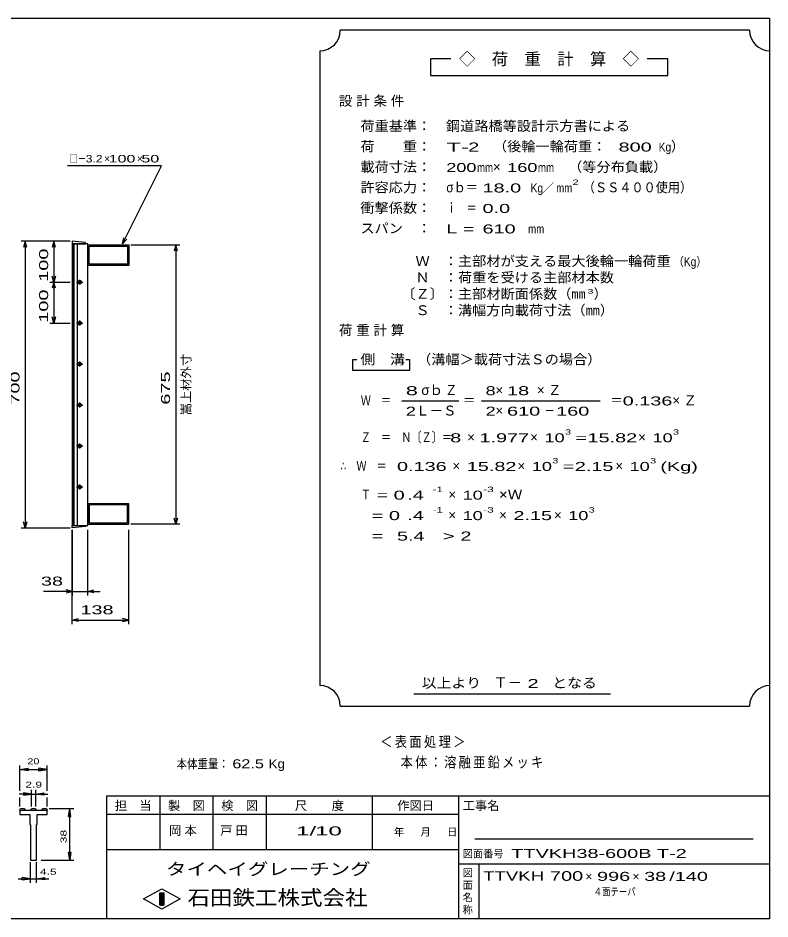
# Model space of a CAD drawing. Units: millimetres, scale not verified, with parts at other scales. Extents: x -1820 to 1732, y -1282 to 1054.
# Drawn here: x -106 to 1732, y -1146 to 1054 of the extents above; entities that cross this region are included whole.
import ezdxf
from ezdxf.enums import TextEntityAlignment as Align

# ---------------------------------------------------------------- set-up
doc = ezdxf.new("R2010")
doc.units = ezdxf.units.MM
doc.header["$LTSCALE"] = 10
for name, color, linetype, lineweight in [('0_2', 150, 'Continuous', 25), ('16', 3, 'Continuous', 25), ('22', 2, 'Continuous', 25), ('32', 4, 'Continuous', 25)]:
    doc.layers.add(name, color=color, linetype=linetype, lineweight=lineweight)
doc.styles.add('ベクトル', font='')
doc.styles.get('ベクトル').set_extended_font_data('ベクトル')

msp = doc.modelspace()

# ---------------------------------------------------------------- linework, layer by layer
at = {"layer": '0_2'}
for p, q in [((-1729, 1053.5), (1731, 1053.5)), ((1731, 1053.5), (1731, -1146.5)), ((1731, -846.5), (111, -846.5)), ((111, -846.5), (111, -1146.5)), ((241, -846.5), (241, -976.5)), ((371, -976.5), (371, -846.5)), ((501, -846.5), (501, -976.5)), ((761, -976.5), (761, -846.5)), ((971, -846.5), (971, -1146.5)), ((971, -891.5), (111, -891.5)), ((1691, -951.5), (1011, -951.5)), ((111, -976.5), (971, -976.5)), ((971, -1011.5), (1731, -1011.5)), ((1021, -1146.5), (1021, -1011.5)), ((201, -1097.5), (246, -1072.5)), ((246, -1072.5), (291, -1097.5)), ((246, -1122.5), (201, -1097.5)), ((241, -1082.5), (251, -1082.5)), ((241, -1112.5), (241, -1082.5)), ((241, -1082.5), (243, -1082.5)), ((243, -1082.5), (243, -1112.5)), ((245, -1112.5), (245, -1082.5)), ((245, -1082.5), (247, -1082.5)), ((291, -1097.5), (246, -1122.5)), ((247, -1082.5), (247, -1112.5)), ((249, -1112.5), (249, -1082.5)), ((249, -1082.5), (251, -1082.5)), ((251, -1082.5), (251, -1112.5)), ((251, -1082.5), (251, -1112.5)), ((251, -1112.5), (241, -1112.5)), ((243, -1112.5), (245, -1112.5)), ((247, -1112.5), (249, -1112.5)), ((1731, -1146.5), (-1729, -1146.5))]:
    msp.add_line(p, q, dxfattribs=at)
at = {"layer": '16'}
for p, q in [((59, 505.5), (27, 508.5)), ((27, 508.5), (27, 502.5)), ((27, 502.5), (59, 502.5)), ((27, 502.5), (27, -185.5)), ((65, 502.5), (27, 502.5)), ((28.5, 502.5), (28.5, -185.5)), ((31.5, -185.5), (31.5, 502.5)), ((39, 502.5), (39, -185.5)), ((59, 502.5), (59, 505.5)), ((65, -185.5), (65, 502.5)), ((65, 499.5), (165, 499.5)), ((65, 449.5), (65, 499.5)), ((68, 496.5), (162, 496.5)), ((68, 452.5), (68, 496.5)), ((162, 496.5), (162, 452.5)), ((165, 499.5), (165, 449.5)), ((165, 449.5), (65, 449.5)), ((162, 452.5), (68, 452.5)), ((37, 408.5), (53, 408.5)), ((47, 411.5), (43, 411.5)), ((43, 405.5), (47, 405.5)), ((45, 414.5), (45, 402.5)), ((37, 308.5), (53, 308.5)), ((47, 311.5), (43, 311.5)), ((45, 314.5), (45, 302.5)), ((43, 305.5), (47, 305.5)), ((37, 208.5), (53, 208.5)), ((47, 211.5), (43, 211.5)), ((43, 205.5), (47, 205.5)), ((45, 214.5), (45, 202.5)), ((47, 111.5), (43, 111.5)), ((45, 114.5), (45, 102.5)), ((37, 108.5), (53, 108.5)), ((43, 105.5), (47, 105.5)), ((37, 8.5), (53, 8.5)), ((47, 11.5), (43, 11.5)), ((43, 5.5), (47, 5.5)), ((45, 14.5), (45, 2.5)), ((45, -85.5), (45, -97.5)), ((37, -91.5), (53, -91.5)), ((47, -88.5), (43, -88.5)), ((43, -94.5), (47, -94.5)), ((165, -132.5), (65, -132.5)), ((65, -132.5), (65, -182.5)), ((162, -135.5), (68, -135.5)), ((68, -135.5), (68, -179.5)), ((162, -179.5), (162, -135.5)), ((165, -182.5), (165, -132.5)), ((27, -185.5), (59, -185.5)), ((27, -191.5), (27, -185.5)), ((27, -185.5), (65, -185.5)), ((59, -188.5), (27, -191.5)), ((59, -185.5), (59, -188.5)), ((65, -182.5), (165, -182.5)), ((68, -179.5), (162, -179.5))]:
    msp.add_line(p, q, dxfattribs=at)
for centre, radius, start, end in [((43, 408.5), 3, 90, 270), ((45, 408.5), 4, 46.6, 133.4), ((45, 408.5), 4, 226.6, 313.4), ((47, 408.5), 3, 270, 90), ((43, 308.5), 3, 90, 270), ((45, 308.5), 4, 46.6, 133.4), ((47, 308.5), 3, 270, 90), ((45, 308.5), 4, 226.6, 313.4), ((43, 208.5), 3, 90, 270), ((45, 208.5), 4, 46.6, 133.4), ((45, 208.5), 4, 226.6, 313.4), ((47, 208.5), 3, 270, 90), ((43, 108.5), 3, 90, 270), ((45, 108.5), 4, 46.6, 133.4), ((47, 108.5), 3, 270, 90), ((45, 108.5), 4, 226.6, 313.4), ((43, 8.5), 3, 90, 270), ((45, 8.5), 4, 46.6, 133.4), ((45, 8.5), 4, 226.6, 313.4), ((47, 8.5), 3, 270, 90), ((45, -91.5), 4, 46.6, 133.4), ((43, -91.5), 3, 90, 270), ((45, -91.5), 4, 226.6, 313.4), ((47, -91.5), 3, 270, 90)]:
    msp.add_arc(centre, radius, start, end, dxfattribs=at)
at = {"layer": '22', "color": 4}
for p, q in [((1682.1, 1023.5), (682.1, 1023.5)), ((632.1, 973.5), (632.1, -576.5)), ((1732.1, -576.5), (1732.1, 973.5)), ((952.1, 953.5), (902.1, 953.5)), ((902.1, 953.5), (902.1, 913.5)), ((1482.1, 953.5), (1432.1, 953.5)), ((1482.1, 913.5), (1482.1, 953.5)), ((902.1, 913.5), (1482.1, 913.5)), ((245, 692.5), (15, 692.5)), ((150, 502.5), (245, 692.5)), ((22, 508.5), (-98, 508.5)), ((-88, 508.5), (-92, 493.5)), ((-84, 493.5), (-88, 508.5)), ((-88, 508.5), (-88, -191.5)), ((22, 508.5), (-28, 508.5)), ((-18, 508.5), (-22, 493.5)), ((-14, 493.5), (-18, 508.5)), ((-18, 508.5), (-18, 408.5)), ((150, 502.5), (153, 517.1)), ((150, 502.5), (160, 513.5)), ((170, 499.5), (290, 499.5)), ((280, 499.5), (276, 484.5)), ((284, 484.5), (280, 499.5)), ((280, 499.5), (280, -182.5)), ((-18, 408.5), (-22, 423.5)), ((-14, 423.5), (-18, 408.5)), ((-28, 408.5), (22, 408.5)), ((-18, 408.5), (-22, 393.5)), ((-14, 393.5), (-18, 408.5)), ((-18, 408.5), (-18, 308.5)), ((-28, 308.5), (22, 308.5)), ((-18, 308.5), (-22, 323.5)), ((-14, 323.5), (-18, 308.5)), ((722.1, 218.5), (712.1, 218.5)), ((712.1, 218.5), (712.1, 193.5)), ((852.1, 218.5), (842.1, 218.5)), ((852.1, 193.5), (852.1, 218.5)), ((712.1, 193.5), (852.1, 193.5)), ((832.1, 118.5), (972.1, 118.5)), ((1027.1, 118.5), (1317.1, 118.5)), ((280, -182.5), (276, -167.5)), ((284, -167.5), (280, -182.5)), ((-98, -191.5), (22, -191.5)), ((-88, -191.5), (-92, -176.5)), ((-84, -176.5), (-88, -191.5)), ((27, -196.5), (27, -356.5)), ((27, -426.5), (27, -196.5)), ((65, -356.5), (65, -196.5)), ((165, -426.5), (165, -196.5)), ((290, -182.5), (170, -182.5)), ((27, -346.5), (-43, -346.5)), ((27, -346.5), (12, -342.5)), ((12, -350.5), (27, -346.5)), ((27, -346.5), (65, -346.5)), ((65, -346.5), (80, -342.5)), ((80, -350.5), (65, -346.5)), ((65, -346.5), (95, -346.5)), ((27, -416.5), (42, -412.5)), ((42, -420.5), (27, -416.5)), ((27, -416.5), (165, -416.5)), ((165, -416.5), (150, -412.5)), ((150, -420.5), (165, -416.5)), ((862.1, -596.5), (1342.1, -596.5)), ((682.1, -626.5), (1682.1, -626.5))]:
    msp.add_line(p, q, dxfattribs=at)
for centre, start, end in [((632.1, 1023.5), 270, 0), ((1732.1, 1023.5), 180, 270), ((632.1, -626.5), 0, 90), ((1732.1, -626.5), 90, 180)]:
    msp.add_arc(centre, 50, start, end, dxfattribs=at)
at = {"layer": '32'}
for p, q in [((-101, -833.5), (-101, -771.5)), ((-101, -781.5), (-81, -778.5)), ((-81, -784.5), (-101, -781.5)), ((-101, -781.5), (-34.33, -781.5)), ((-81, -784.5), (-81, -778.5)), ((-34.33, -781.5), (-54.33, -778.5)), ((-54.33, -784.5), (-54.33, -778.5)), ((-54.33, -784.5), (-34.33, -781.5)), ((-34.33, -833.5), (-34.33, -771.5)), ((-72.5, -871.5), (-72.5, -831.5)), ((-62.83, -831.5), (-62.83, -871.5)), ((-72.5, -841.5), (-102.5, -841.5)), ((-101, -871.5), (-101, -849.5)), ((-72.5, -841.5), (-92.5, -838.5)), ((-92.5, -838.5), (-92.5, -844.5)), ((-92.5, -844.5), (-72.5, -841.5)), ((-72.5, -841.5), (-62.83, -841.5)), ((-62.83, -841.5), (-42.83, -838.5)), ((-42.83, -844.5), (-62.83, -841.5)), ((-62.83, -841.5), (-32.83, -841.5)), ((-42.83, -838.5), (-42.83, -844.5)), ((-34.33, -871.5), (-34.33, -849.5)), ((-101, -881.5), (-99.33, -876.5)), ((-99.33, -876.5), (-89.67, -876.5)), ((-89.67, -876.5), (-88, -881.5)), ((-74.17, -881.5), (-72.5, -876.5)), ((-72.5, -876.5), (-62.83, -876.5)), ((-62.83, -876.5), (-61.17, -881.5)), ((-47.33, -881.5), (-45.67, -876.5)), ((-45.67, -876.5), (-36, -876.5)), ((-36, -876.5), (-34.33, -881.5)), ((-29.33, -876.5), (30.67, -876.5)), ((17.67, -896.5), (20.67, -876.5)), ((23.67, -896.5), (20.67, -876.5)), ((20.67, -1003.17), (20.67, -876.5)), ((-101, -881.5), (-101, -891.5)), ((-34.33, -881.5), (-101, -881.5)), ((-101, -891.5), (-76.83, -891.5)), ((-76.83, -891.5), (-76.83, -914.83)), ((-58.5, -914.83), (-58.5, -891.5)), ((-58.5, -891.5), (-34.33, -891.5)), ((-34.33, -891.5), (-34.33, -881.5)), ((17.67, -896.5), (23.67, -896.5)), ((-76.83, -914.83), (-75.17, -916.5)), ((-75.17, -916.5), (-75.17, -1003.17)), ((-60.17, -916.5), (-58.5, -914.83)), ((-60.17, -1003.17), (-60.17, -916.5)), ((20.67, -1003.17), (17.67, -983.17)), ((17.67, -983.17), (23.67, -983.17)), ((23.67, -983.17), (20.67, -1003.17)), ((-75.17, -1003.17), (-60.17, -1003.17)), ((-75.17, -1058.17), (-75.17, -1008.17)), ((-60.17, -1058.17), (-60.17, -1008.17)), ((-49.33, -1003.17), (30.67, -1003.17)), ((-105.17, -1048.17), (-75.17, -1048.17)), ((-75.17, -1048.17), (-95.17, -1045.17)), ((-95.17, -1051.17), (-95.17, -1045.17)), ((-95.17, -1051.17), (-75.17, -1048.17)), ((-75.17, -1048.17), (-60.17, -1048.17)), ((-60.17, -1048.17), (-40.17, -1045.17)), ((-40.17, -1051.17), (-60.17, -1048.17)), ((-60.17, -1048.17), (-30.17, -1048.17)), ((-40.17, -1051.17), (-40.17, -1045.17))]:
    msp.add_line(p, q, dxfattribs=at)

# ---------------------------------------------------------------- texts
at = {"layer": '0_2', "style": 'ベクトル'}
for s, height, p in [('担\u3000当', 21.99, (131, -869.5)), ('製\u3000図', 21.99, (261, -869.5)), ('検\u3000図', 21.99, (391, -869.5)), ('尺\u3000\u3000度', 21.99, (571, -869.5)), ('作図日', 21.99, (821, -869.5)), ('工事名', 21.99, (981, -869.5)), ('年', 18.33, (813, -934)), ('月', 18.33, (878, -934)), ('日', 18.33, (943, -934)), ('図面番号', 18.33, (981, -987)), ('図', 18.33, (981, -1034)), ('面', 18.33, (981, -1064)), ('名', 18.33, (981, -1094)), ('称', 18.33, (981, -1124))]:
    msp.add_text(s, height=height, dxfattribs=at).set_placement(p, align=Align.MIDDLE_LEFT)
at = {"layer": '0_2', "color": 222, "style": 'ベクトル'}
for s, height, width, p in [('タイヘイグレーチング', 29.33, 1.25, (256, -1024.5)), ('石田鉄工株式会社', 36.66, 1.1, (308.5, -1094.5))]:
    msp.add_text(s, height=height, dxfattribs=dict(at, width=width)).set_placement(p, align=Align.MIDDLE_LEFT)
at = {"layer": '22', "style": 'ベクトル'}
for s, height, p in [('◇\u3000荷\u3000重\u3000計\u3000算\u3000◇', 29.33, (972.1, 953.5)), ('）', 24.19, (1490.1, 740)), ('×', 18.33, (105, 710)), ('×', 18.33, (185, 710)), ('×', 24.19, (1055.1, 690)), ('／', 21.99, (1174.6, 638.5)), ('）', 24.19, (1301.1, 380)), ('σｂ', 24.19, (880.1, 145)), ('×', 24.19, (1061.1, 145)), ('Ｌ－Ｓ', 24.19, (867.1, 95)), ('×', 24.19, (1061.1, 95)), ('×', 24.19, (992.1, 30)), ('×', 24.19, (1146.1, 30)), ('×', 24.19, (1410.1, 30)), ('×', 24.19, (956.1, -40)), ('×', 24.19, (1115.1, -40)), ('×', 24.19, (1354.1, -40)), ('×', 24.19, (946.1, -110)), ('×', 24.19, (946.1, -160)), ('×', 24.19, (1070.1, -160)), ('×', 24.19, (1204.1, -160)), ('Ｔ－', 25.66, (1056.1, -569)), ('×', 21.99, (1281, -1042.5)), ('×', 21.99, (1396, -1042.5))]:
    msp.add_text(s, height=height, dxfattribs=at).set_placement(p, align=Align.MIDDLE_LEFT)
for s, height, width, p in [('荷重基準：\u3000', 24.19, 1.05, (731.1, 790)), ('鋼道路橋等設計示方書による', 24.19, 1.05, (940.1, 790)), ('荷\u3000\u3000重：\u3000', 24.19, 1.05, (731.1, 740)), ('T-', 21.99, 2, (941.1, 738.5)), (' 2 ', 21.99, 1.65, (981.1, 738.5)), ('（後輪一輪荷重：', 24.19, 1.05, (1055.1, 740)), ('  800', 21.99, 1.65, (1335.1, 738.5)), ('Kg', 21.99, 0.85, (1460.1, 738.5)), ('□－', 18.33, 0.8, (20, 710)), ('3.2', 18.33, 1.2, (60, 710)), (' 100 ', 18.33, 1.6, (105, 710)), (' 50 ', 18.33, 1.6, (185, 710)), ('載荷寸法：\u3000', 24.19, 1.05, (731.1, 690)), ('\u3000（等分布負載）', 24.19, 1.05, (1204.1, 690)), ('200', 21.99, 1.5, (941.1, 688.5)), ('mm', 21.99, 0.8, (1016.1, 688.5)), ('160', 21.99, 1.5, (1090.1, 688.5)), ('mm', 21.99, 0.8, (1165.1, 688.5)), ('許容応力：\u3000', 24.19, 1.05, (731.1, 640)), ('σｂ＝', 24.19, 0.9, (941.1, 640)), (' 18.0', 21.99, 1.65, (1016.1, 638.5)), ('Kg', 21.99, 0.85, (1147.1, 638.5)), ('mm', 21.99, 0.8, (1209.6, 638.5)), ('2', 13.2, 1.5, (1249.6, 652.5)), ('（ＳＳ４００使用）', 24.19, 0.9, (1274.6, 640)), ('衝撃係数：\u3000', 24.19, 1.05, (731.1, 590)), ('ｉ\u3000＝', 24.19, 0.75, (941.1, 590)), (' 0.0', 21.99, 1.65, (1016.1, 588.5)), ('スパン\u3000：\u3000', 24.19, 1.05, (731.1, 540)), ('L =', 21.99, 1.65, (941.1, 538.5)), (' 610 ', 21.99, 1.65, (1016.1, 538.5)), ('mm', 21.99, 0.8, (1141.1, 538.5)), ('\u3000Ｗ\u3000：主部材が支える最大後輪一輪荷重', 24.19, 1.05, (831.1, 460)), ('（Kg）', 21.99, 0.85, (1496.1, 458.5)), ('\u3000Ｎ\u3000：荷重を受ける主部材本数', 24.19, 1.05, (831.1, 420)), ('〔Ｚ〕：主部材断面係数（㎜', 24.19, 1.05, (831.1, 380)), ('3', 11, 1.8, (1286.1, 386)), ('\u3000Ｓ\u3000：溝幅方向載荷寸法（㎜）', 24.19, 1.05, (831.1, 340)), ('側\u3000溝', 24.19, 1.1, (731.1, 220)), ('\u3000（溝幅＞載荷寸法Ｓの場合）', 24.19, 1.05, (835.1, 220)), ('8', 21.99, 1.8, (842.1, 143.5)), ('Ｚ', 24.19, 0.9, (938.1, 145)), ('8', 21.99, 1.5, (1037.1, 143.5)), (' 18 ', 21.99, 1.65, (1076.1, 143.5)), ('Ｗ\u3000＝', 24.19, 0.75, (732.1, 120)), ('＝', 24.19, 0.9, (982.1, 120)), ('＝', 24.19, 0.9, (1342.1, 120)), ('0.136', 21.99, 1.65, (1372.1, 118.5)), ('2', 21.99, 1.5, (842.1, 93.5)), ('2', 21.99, 1.5, (1037.1, 93.5)), (' 610 ', 21.99, 1.65, (1076.1, 93.5)), ('－', 24.19, 0.75, (1181.1, 95)), (' 160 ', 21.99, 1.65, (1196.1, 93.5)), ('Ｚ\u3000＝\u3000Ｎ〔Ｚ〕＝', 24.19, 0.75, (732.1, 30)), ('3', 13.2, 1.5, (1231.1, 42.5)), ('3', 13.2, 1.5, (1495.1, 42.5)), (' 8 ', 21.99, 1.65, (937.1, 28.5)), ('1.977', 21.99, 1.65, (1022.1, 28.5)), ('10', 21.99, 1.5, (1181.1, 28.5)), ('=', 21.99, 1.7, (1256.1, 28.5)), ('15.82', 21.99, 1.65, (1286.1, 28.5)), ('10', 21.99, 1.5, (1445.1, 28.5)), ('3', 13.2, 1.5, (1200.1, -27.5)), ('3', 13.2, 1.5, (1439.1, -27.5)), ('∴\u3000Ｗ\u3000＝', 24.19, 0.75, (682.1, -40)), (' 0.136', 21.99, 1.65, (807.1, -41.5)), ('15.82', 21.99, 1.65, (991.1, -41.5)), ('10', 21.99, 1.5, (1150.1, -41.5)), ('=', 21.99, 1.7, (1225.1, -41.5)), ('2.15', 21.99, 1.65, (1255.1, -41.5)), ('10', 21.99, 1.5, (1389.1, -41.5)), ('(Kg)', 21.99, 1.65, (1464.1, -41.5)), ('Ｔ', 24.19, 0.75, (732.1, -110)), (' = 0', 21.99, 1.65, (757.1, -111.5)), (' .4 ', 21.99, 1.65, (832.1, -111.5)), ('-1', 13.2, 1.65, (907.1, -97.5)), ('10', 21.99, 1.5, (981.1, -111.5)), ('-3', 13.2, 1.65, (1031.1, -97.5)), ('×Ｗ', 24.19, 1.1, (1070.1, -110)), ('  = 0', 21.99, 1.65, (732.1, -161.5)), (' .4 ', 21.99, 1.65, (832.1, -161.5)), ('-1', 13.2, 1.65, (907.1, -147.5)), ('10', 21.99, 1.5, (981.1, -161.5)), ('-3', 13.2, 1.65, (1031.1, -147.5)), ('2.15', 21.99, 1.65, (1105.1, -161.5)), ('10', 21.99, 1.5, (1239.1, -161.5)), ('3', 13.2, 1.5, (1289.1, -147.5)), ('  =', 21.99, 1.65, (732.1, -211.5)), (' 5.4', 21.99, 1.65, (807.1, -211.5)), ('>', 21.99, 1.7, (932.1, -211.5)), (' 2 ', 21.99, 1.65, (962.1, -211.5)), (' 38 ', 21.99, 1.65, (-63, -321.5)), (' 138 ', 21.99, 1.65, (33.5, -391.5)), ('以上より\u3000', 24.19, 1.1, (881.1, -570)), (' 2 ', 21.99, 1.65, (1126.1, -571.5)), ('となる', 24.19, 1.1, (1200.1, -570)), ('本体重量：', 21.99, 0.85, (282.1, -767.5)), (' 62.5', 21.99, 1.35, (407.1, -767.5)), ('Kg', 21.99, 1.1, (507.1, -767.5)), ('1/', 21.99, 2, (574, -931.5)), (' 10 ', 21.99, 2, (604, -931.5)), ('TTVKH38-600B T-2               ', 21.99, 1.65, (1100, -986.5)), ('TTVKH', 23.46, 1.45, (1031, -1041.5)), (' 700 ', 23.46, 1.55, (1181, -1041.5)), (' 996 ', 21.99, 1.65, (1296, -1042.5)), (' 38 ', 21.99, 1.65, (1411, -1042.5)), ('/', 21.99, 1.65, (1486, -1042.5)), (' 140 ', 21.99, 1.65, (1486, -1042.5)), ('４面テーパ', 18.33, 0.8, (1301, -1080))]:
    msp.add_text(s, height=height, dxfattribs=dict(at, width=width)).set_placement(p, align=Align.MIDDLE_LEFT)
at = {"layer": '22', "style": 'ベクトル', "width": 1.65}
for s, p in [(' 100 ', (-43, 396)), (' 100 ', (-43, 296)), (' 700 ', (-113, 96)), (' 675 ', (255, 96))]:
    msp.add_text(s, height=21.99, rotation=90, dxfattribs=at).set_placement(p, align=Align.MIDDLE_LEFT)
at = {"layer": '22', "style": 'ベクトル'}
msp.add_text('嵩上材外寸', height=21.99, rotation=90, dxfattribs=at).set_placement((305, 83.5), align=Align.MIDDLE_LEFT)
at = {"layer": '22', "attachment_point": 4, "style": 'ベクトル'}
for s, insert, char_height in [('\\T1.28;設計条件', (678.6, 850), 24.19), ('\\T1.28;荷重計算', (678.6, 290), 24.19), ('\\T1.42;×Ｚ', (1162.6, 145), 24.19), ('\\T1.42;×Ｚ', (1493.6, 120), 24.19), ('\\T1.2;\\W0.85;＜表面処理＞', (779.6, -715), 25.66), ('\\T1.19;\\W0.85;本体：溶融亜鉛メッキ', (829.6, -765), 25.66), ('\\T1.25;岡本\u3000', (263.5, -931.5), 21.99), ('\\T1.25;戸田\u3000', (388.5, -931.5), 21.99)]:
    msp.add_mtext(s, dxfattribs=dict(at, insert=insert, char_height=char_height))
at = {"layer": '32', "color": 2, "style": 'ベクトル'}
for s, width, p in [('20', 1.35, (-82.67, -761.5)), ('2.9', 1.5, (-87.67, -818.5)), (' 4.5 ', 1.5, (-60.17, -1031.17))]:
    msp.add_text(s, height=14.66, dxfattribs=dict(at, width=width)).set_placement(p, align=Align.MIDDLE_LEFT)
at = {"layer": '32', "color": 2, "style": 'ベクトル', "width": 1.5}
msp.add_text(' 38 ', height=14.66, rotation=90, dxfattribs=at).set_placement((5.67, -969.83), align=Align.MIDDLE_LEFT)

doc.saveas('drawing.dxf')
